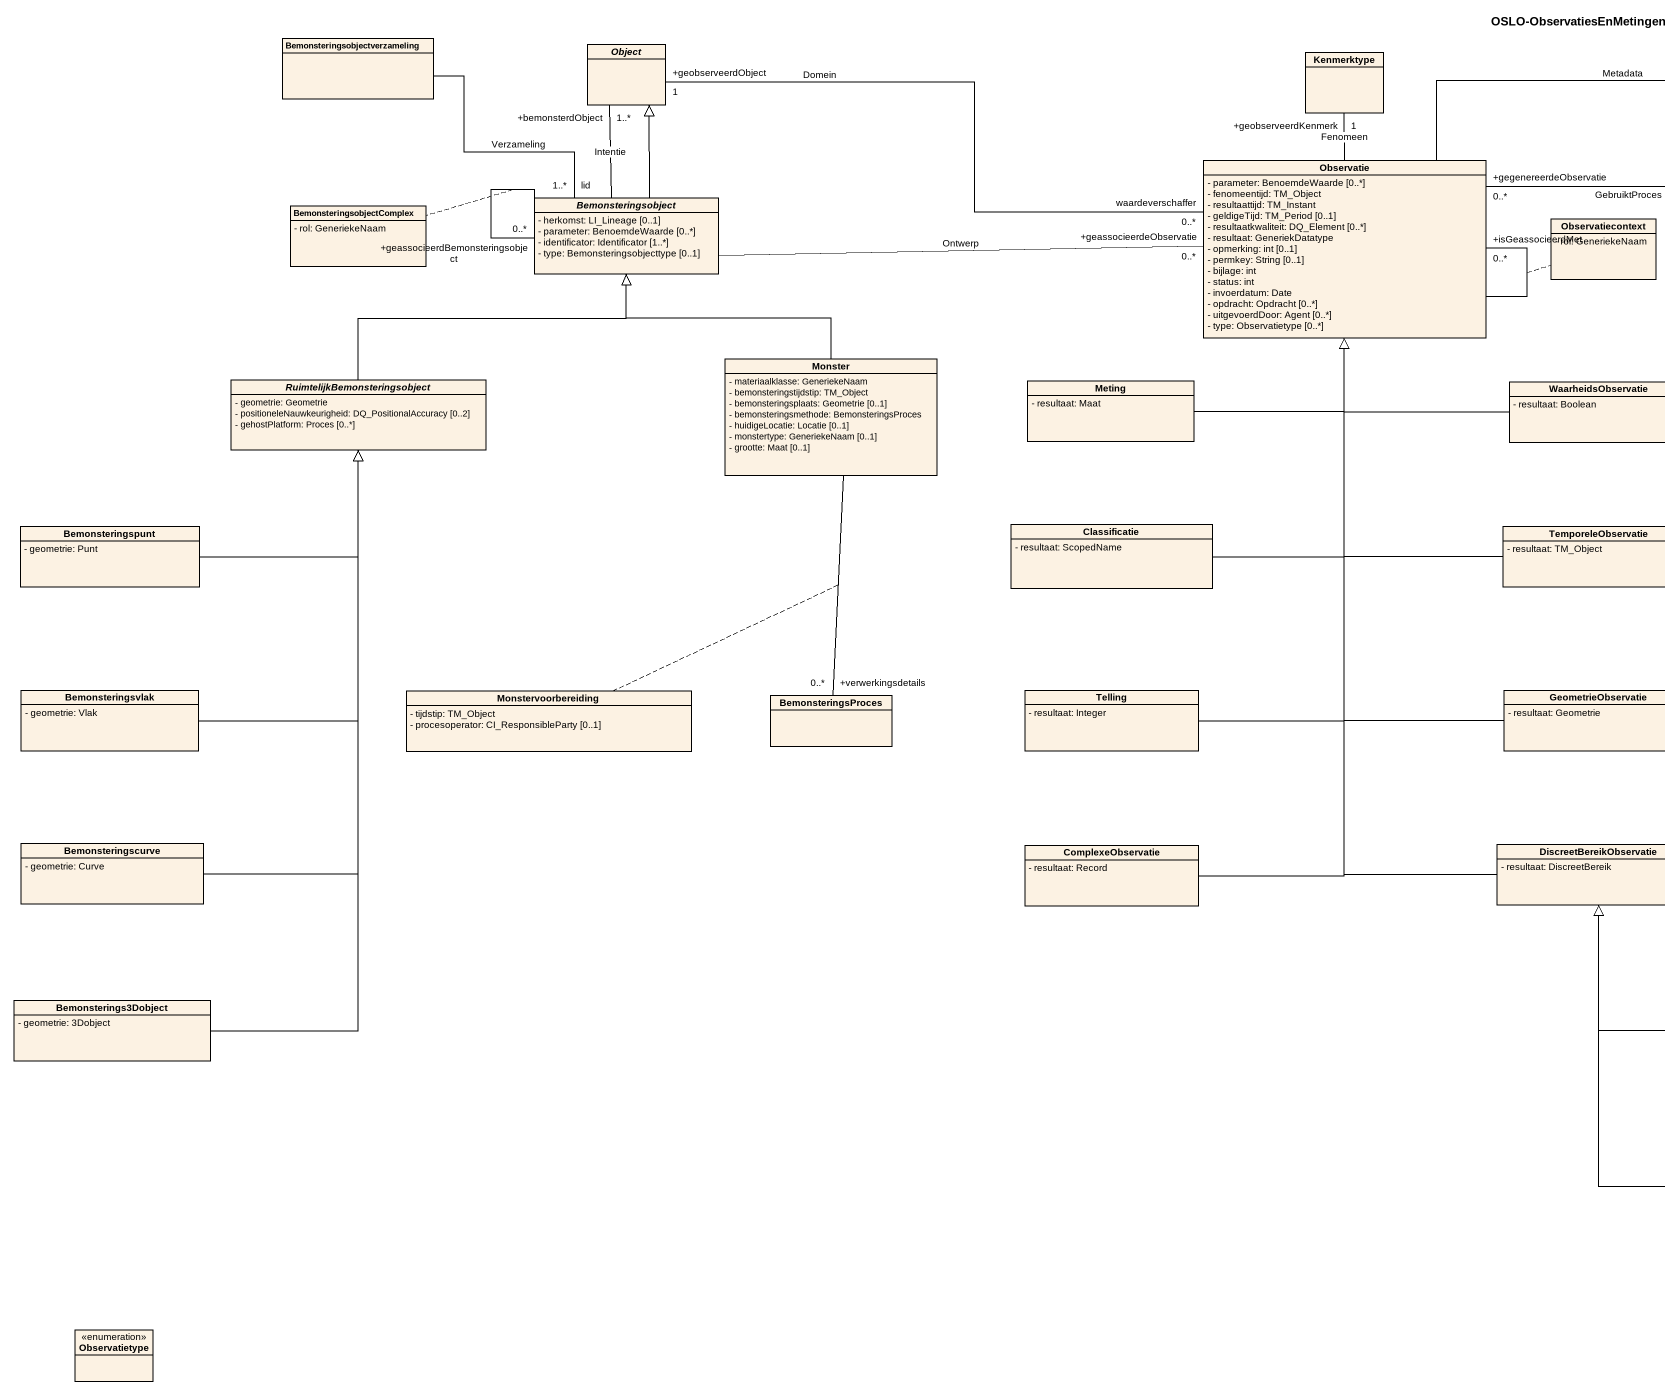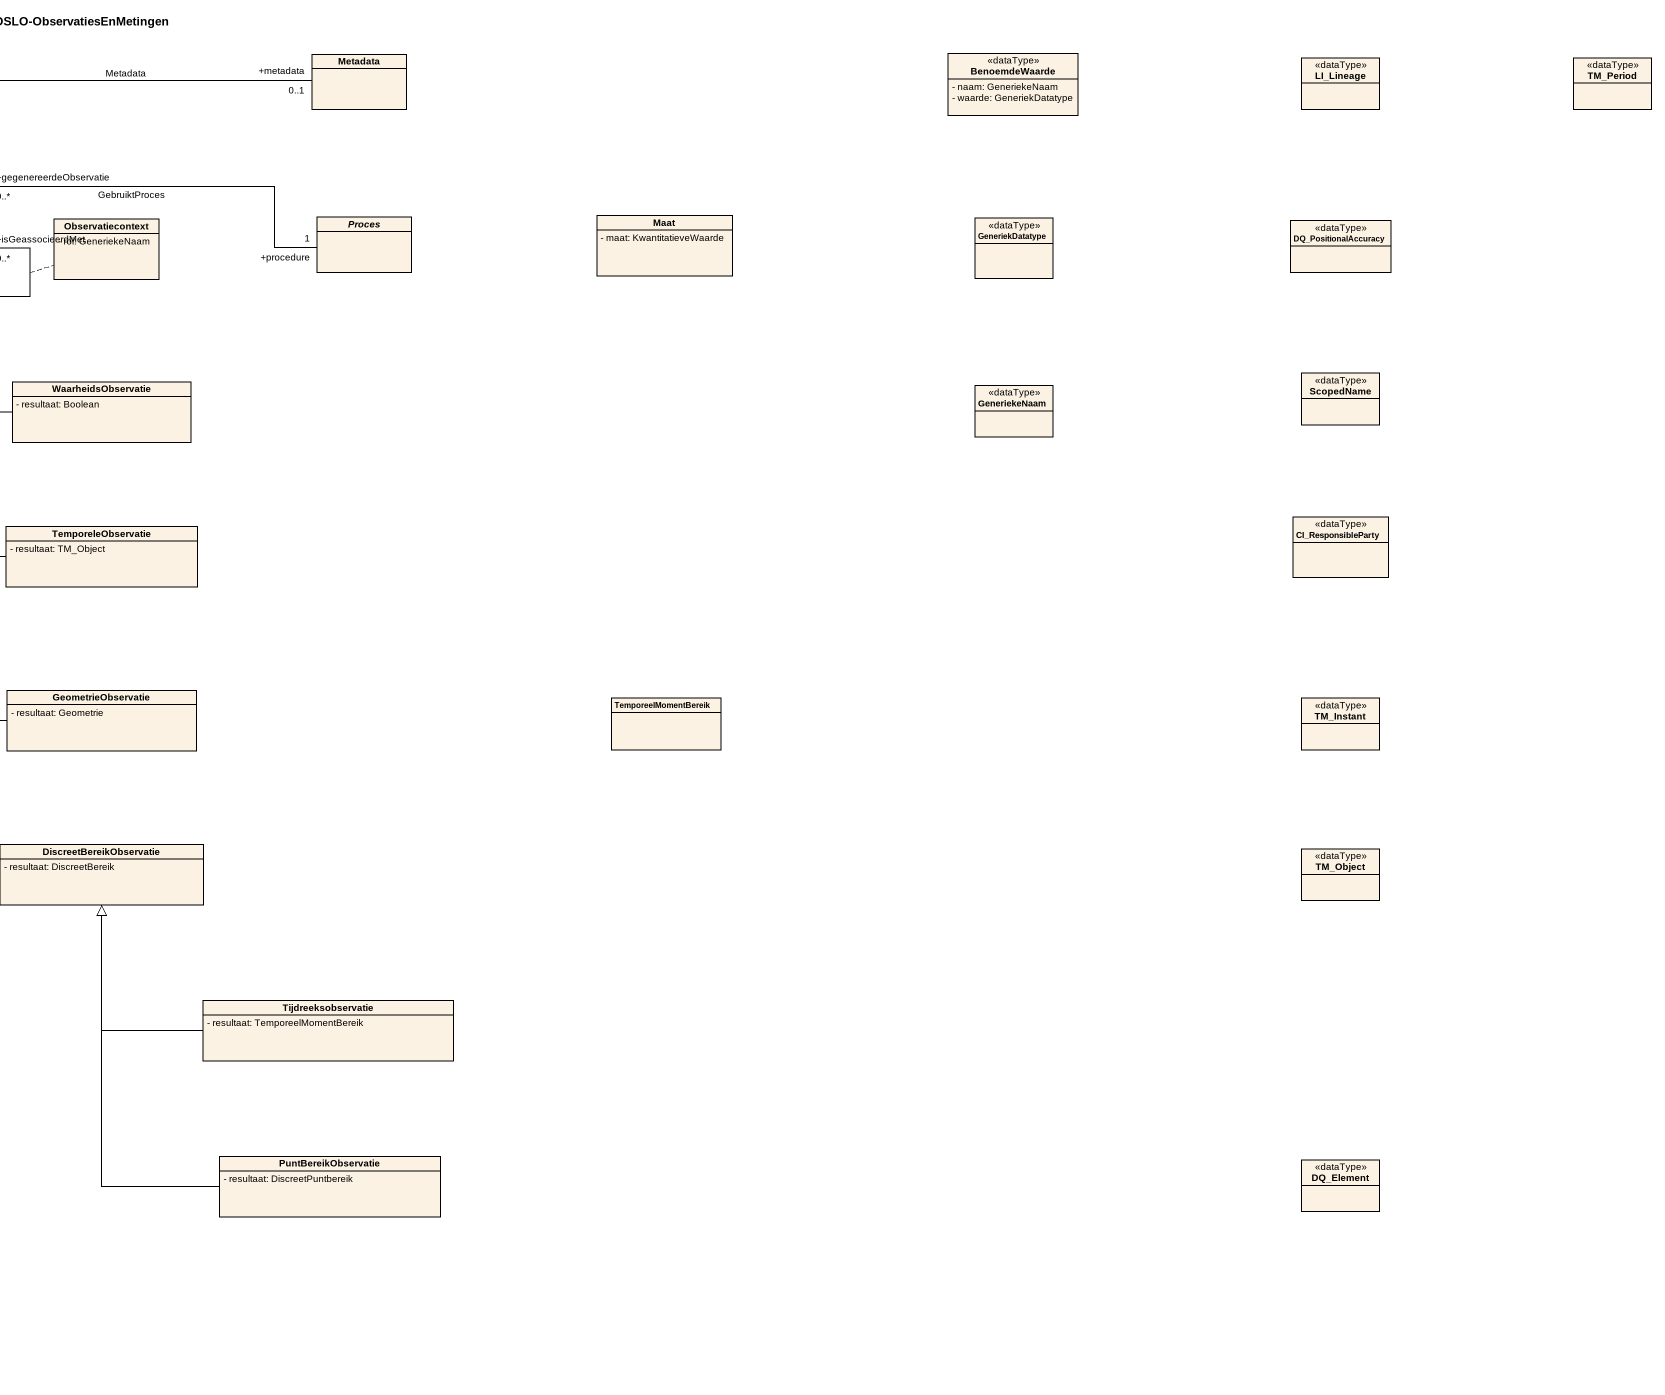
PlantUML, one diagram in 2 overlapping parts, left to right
@startuml
title OSLO-ObservatiesEnMetingen
hide circle
hide empty members
skinparam classAttributeIconSize 0
class "Bemonsteringsobjectverzameling" as Bemonsteringsobjectverzameli
abstract class "Object" as Object_
class Kenmerktype
class Metadata
class BenoemdeWaarde <<dataType>> {
  - naam: GeneriekeNaam
  - waarde: GeneriekDatatype
}
class LI_Lineage <<dataType>>
class TM_Period <<dataType>>
class Observatie {
  - parameter: BenoemdeWaarde [0..*]
  - fenomeentijd: TM_Object
  - resultaattijd: TM_Instant
  - geldigeTijd: TM_Period [0..1]
  - resultaatkwaliteit: DQ_Element [0..*]
  - resultaat: GeneriekDatatype
  - opmerking: int [0..1]
  - permkey: String [0..1]
  - bijlage: int
  - status: int
  - invoerdatum: Date
  - opdracht: Opdracht [0..*]
  - uitgevoerdDoor: Agent [0..*]
  - type: Observatietype [0..*]
}
class BemonsteringsobjectComplex {
  - rol: GeneriekeNaam
}
abstract class Bemonsteringsobject {
  - herkomst: LI_Lineage [0..1]
  - parameter: BenoemdeWaarde [0..*]
  - identificator: Identificator [1..*]
  - type: Bemonsteringsobjecttype [0..1]
}
class Observatiecontext {
  - rol: GeneriekeNaam
}
abstract class Proces
class Maat {
  - maat: KwantitatieveWaarde
}
class GeneriekDatatype <<dataType>>
class DQ_PositionalAccuracy <<dataType>>
abstract class "RuimtelijkBemonsteringsobject" as RuimtelijkBemonsteringsobjec {
  - geometrie: Geometrie
  - positioneleNauwkeurigheid: DQ_PositionalAccuracy [0..2]
  - gehostPlatform: Proces [0..*]
}
class Monster {
  - materiaalklasse: GeneriekeNaam
  - bemonsteringstijdstip: TM_Object
  - bemonsteringsplaats: Geometrie [0..1]
  - bemonsteringsmethode: BemonsteringsProces
  - huidigeLocatie: Locatie [0..1]
  - monstertype: GeneriekeNaam [0..1]
  - grootte: Maat [0..1]
}
class Meting {
  - resultaat: Maat
}
class WaarheidsObservatie {
  - resultaat: Boolean
}
class GeneriekeNaam <<dataType>>
class ScopedName <<dataType>>
class Bemonsteringspunt {
  - geometrie: Punt
}
class Classificatie {
  - resultaat: ScopedName
}
class TemporeleObservatie {
  - resultaat: TM_Object
}
class CI_ResponsibleParty <<dataType>>
class Bemonsteringsvlak {
  - geometrie: Vlak
}
class Monstervoorbereiding {
  - tijdstip: TM_Object
  - procesoperator: CI_ResponsibleParty [0..1]
}
class BemonsteringsProces
class Telling {
  - resultaat: Integer
}
class GeometrieObservatie {
  - resultaat: Geometrie
}
class TemporeelMomentBereik
class TM_Instant <<dataType>>
class Bemonsteringscurve {
  - geometrie: Curve
}
class ComplexeObservatie {
  - resultaat: Record
}
class DiscreetBereikObservatie {
  - resultaat: DiscreetBereik
}
class TM_Object <<dataType>>
class Bemonsterings3Dobject {
  - geometrie: 3Dobject
}
class Tijdreeksobservatie {
  - resultaat: TemporeelMomentBereik
}
class PuntBereikObservatie {
  - resultaat: DiscreetPuntbereik
}
class DQ_Element <<dataType>>
enum Observatietype
Bemonsteringsobjectverzameli -- "lid\n1..*" Bemonsteringsobject : Verzameling
Object_ "+geobserveerdObject\n1" -right- "waardeverschaffer\n0..*" Observatie : Domein
Observatie -up- "+geobserveerdKenmerk\n1" Kenmerktype : Fenomeen
Observatie -right- "+metadata\n0..1" Metadata : Metadata
Observatie -- "+isGeassocieerdMet\n0..*" Observatie
(Observatie, Observatie) .. Observatiecontext
Observatie "+gegenereerdeObservatie\n0..*" -right- "+procedure\n1" Proces : GebruiktProces
Bemonsteringsobject -up- "+bemonsterdObject\n1..*" Object_ : Intentie
Bemonsteringsobject -up-|> Object_
Bemonsteringsobject -right- "+geassocieerdeObservatie\n0..*" Observatie : Ontwerp
Bemonsteringsobject -- "+geassocieerdBemonsteringsobject\n0..*" Bemonsteringsobject
(Bemonsteringsobject, Bemonsteringsobject) .. BemonsteringsobjectComplex
RuimtelijkBemonsteringsobjec -up-|> Bemonsteringsobject
Monster -up-|> Bemonsteringsobject
Monster -- "+verwerkingsdetails\n0..*" BemonsteringsProces
(Monster, BemonsteringsProces) .. Monstervoorbereiding
Meting -up-|> Observatie
WaarheidsObservatie -up-|> Observatie
Bemonsteringspunt -right-|> RuimtelijkBemonsteringsobjec
Classificatie -up-|> Observatie
TemporeleObservatie -up-|> Observatie
Bemonsteringsvlak -up-|> RuimtelijkBemonsteringsobjec
Telling -up-|> Observatie
GeometrieObservatie -up-|> Observatie
Bemonsteringscurve -up-|> RuimtelijkBemonsteringsobjec
ComplexeObservatie -up-|> Observatie
DiscreetBereikObservatie -up-|> Observatie
Bemonsterings3Dobject -up-|> RuimtelijkBemonsteringsobjec
Tijdreeksobservatie -up-|> DiscreetBereikObservatie
PuntBereikObservatie -up-|> DiscreetBereikObservatie
@enduml
